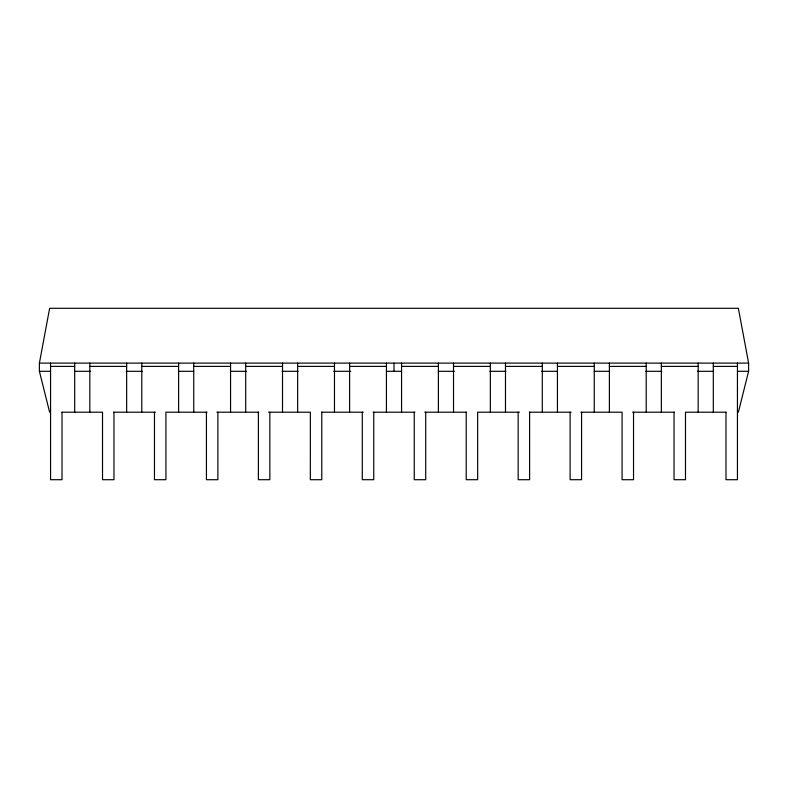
<?xml version="1.0" encoding="UTF-8"?>
<svg xmlns="http://www.w3.org/2000/svg" width="788" height="788" viewBox="0 0 788 788"><rect width="100%" height="100%" fill="white"/><g stroke="black" fill="none" stroke-linecap="round" stroke-linejoin="round"><path stroke-width="1.18" d="M49.624 412.203L39.4 371.296L39.4 363.11L49.624 308.295L738.376 308.295L748.6 363.11L748.6 371.296L738.376 412.203M39.4 363.11L748.6 363.11M50.56 366.39L74.693 366.39M89.832 366.39L126.651 366.39M141.791 366.39L178.61 366.39M193.74 366.39L230.559 366.39M245.698 366.39L282.518 366.39M297.657 366.39L334.476 366.39M349.616 366.39L386.435 366.39M401.565 366.39L438.384 366.39M453.524 366.39L490.343 366.39M505.482 366.39L542.302 366.39M557.441 366.39L594.26 366.39M609.39 366.39L646.209 366.39M661.349 366.39L698.168 366.39M713.307 366.39L737.44 366.39M39.4 371.296L50.56 371.296M74.693 371.296L90.65 371.296M126.238 371.296L142.195 371.296M179.014 371.296L193.74 371.296M230.559 371.296L246.516 371.296M282.114 371.296L298.061 371.296M333.659 371.296L350.837 371.296M386.435 371.296L401.565 371.296M438.384 371.296L454.341 371.296M489.939 371.296L505.886 371.296M541.484 371.296L557.441 371.296M594.26 371.296L608.986 371.296M645.805 371.296L661.762 371.296M697.35 371.296L713.307 371.296M737.44 371.296L748.6 371.296M61.927 412.203L102.519 412.203L102.519 479.705L113.965 479.705L113.965 412.203M113.58 412.203L155.403 412.203M207.057 412.203L165.923 412.203L165.923 479.705L154.468 479.705L154.468 412.203M216.897 412.203L258.71 412.203M268.55 412.203L310.364 412.203L310.334 479.705L321.79 479.705L321.79 412.203M321.435 412.203L363.248 412.203M373.088 412.203L414.912 412.203M424.752 412.203L466.565 412.203M519.45 412.203L477.636 412.203L477.666 479.705L466.21 479.705L466.21 412.203M529.29 412.203L571.103 412.203M580.943 412.203L622.077 412.203L622.077 479.705L633.532 479.705L633.532 412.203M632.597 412.203L674.42 412.203M726.073 412.203L685.481 412.203L685.481 479.705L674.035 479.705L674.035 412.203M737.44 363.11L737.44 479.705L725.984 479.705L725.984 412.203M713.307 363.11L713.307 412.203M698.168 363.11L698.168 412.203M661.349 363.11L661.349 412.203M646.209 363.11L646.209 412.203M609.39 363.11L609.39 412.203M594.26 363.11L594.26 412.203M581.574 412.203L581.574 479.705L570.118 479.705L570.118 412.203M557.441 363.11L557.441 412.203M542.302 363.11L542.302 412.203M529.615 412.203L529.615 479.705L518.159 479.705L518.159 412.203M505.482 363.11L505.482 412.203M490.343 363.11L490.343 412.203M453.524 363.11L453.524 412.203M438.384 363.11L438.384 412.203M425.707 412.203L425.707 479.705L414.252 479.705L414.252 412.203M401.565 363.11L401.565 412.203M394 363.11L394 371.296M386.435 363.11L386.435 412.203M373.748 412.203L373.748 479.705L362.293 479.705L362.293 412.203M349.616 363.11L349.616 412.203M334.476 363.11L334.476 412.203M297.657 363.11L297.657 412.203M282.518 363.11L282.518 412.203M269.841 412.203L269.841 479.705L258.385 479.705L258.385 412.203M245.698 363.11L245.698 412.203M230.559 363.11L230.559 412.203M217.882 412.203L217.882 479.705L206.426 479.705L206.426 412.203M193.74 363.11L193.74 412.203M178.61 363.11L178.61 412.203M141.791 363.11L141.791 412.203M126.651 363.11L126.651 412.203M89.832 363.11L89.832 412.203M74.693 363.11L74.693 412.203M62.016 412.203L62.016 479.705L50.56 479.705L50.56 363.11"/></g></svg>
